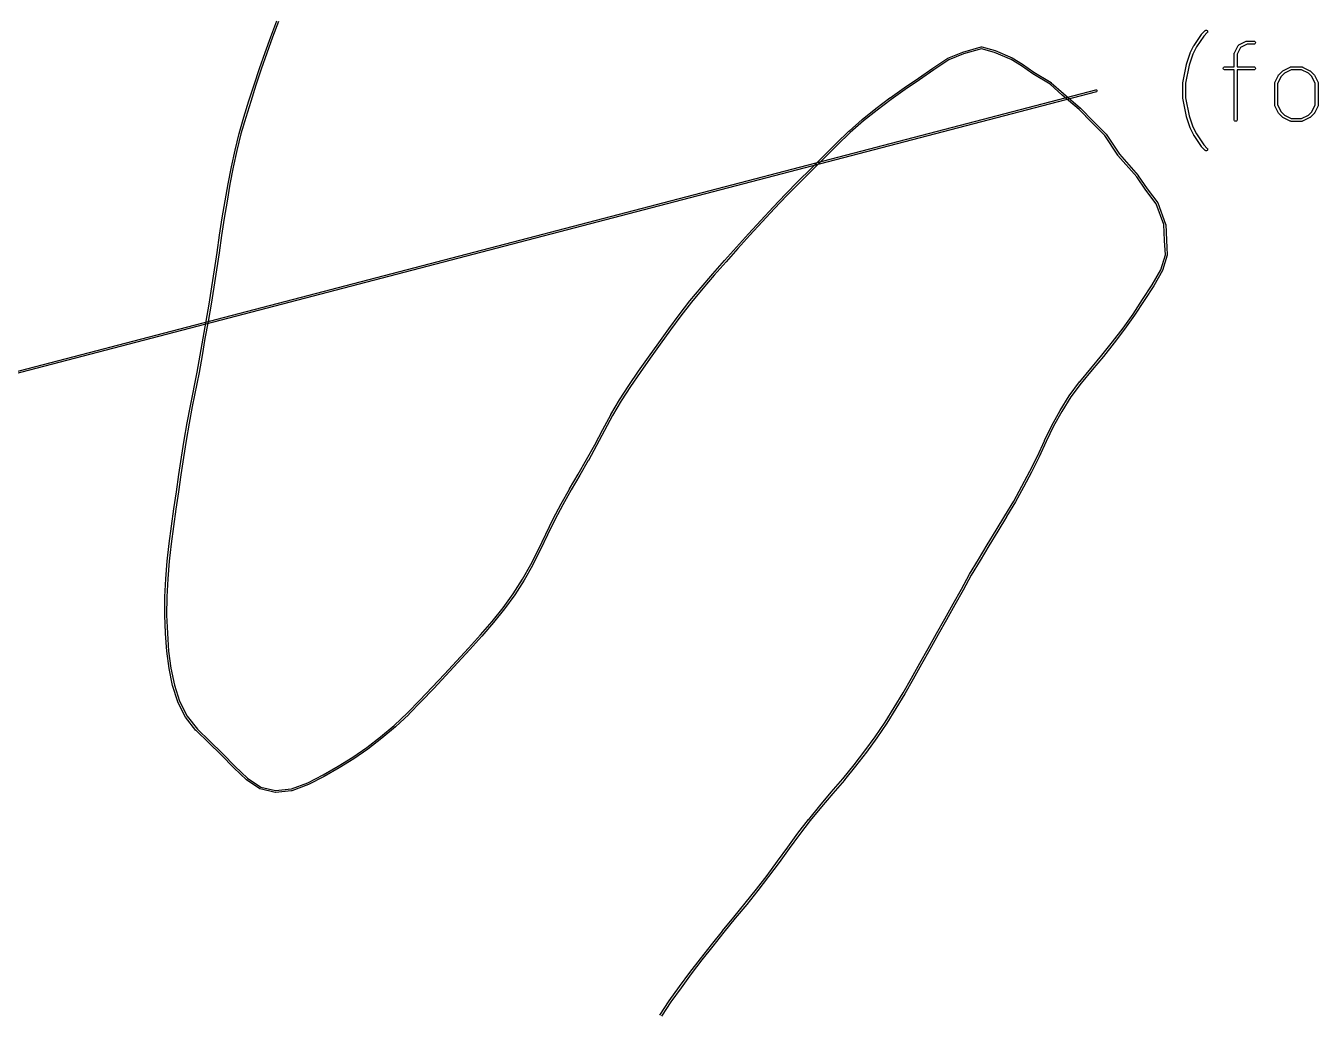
# Model space of a CAD drawing. Header units: inches. Extents: x 0.4 to 11.3, y -7.9 to -0.4.
# Drawn here: x 5.871 to 8.503, y -5.859 to -3.844 of the extents above; entities that cross this region are included whole.
import ezdxf

# ---------------------------------------------------------------- set-up
doc = ezdxf.new("R2010")
doc.units = ezdxf.units.IN
doc.header["$MEASUREMENT"] = 0
doc.layers.add('Edge.Cuts', color=254, linetype='CONTINUOUS', true_color=0xd0d2cd)
doc.layers.add('User.Drawings', color=9, linetype='CONTINUOUS', true_color=0xc2c2c2)

msp = doc.modelspace()

# ---------------------------------------------------------------- linework, layer by layer
at = {"layer": 'Edge.Cuts', "linetype": 'CONTINUOUS'}
for p, q in [((6.3698, -3.866), (6.382, -3.8338)), ((6.3857, -3.8352), (6.3735, -3.8673)), ((6.3583, -3.8985), (6.3698, -3.866)), ((6.3735, -3.8673), (6.362, -3.8998)), ((6.3698, -3.866), (6.3698, -3.866)), ((6.3698, -3.866), (6.3698, -3.866)), ((7.7797, -3.8973), (7.8168, -3.8864)), ((7.8173, -3.8904), (7.781, -3.9011)), ((7.8168, -3.8864), (7.817, -3.8864)), ((7.817, -3.8864), (7.8171, -3.8864)), ((7.8171, -3.8864), (7.8173, -3.8864)), ((7.8173, -3.8864), (7.8176, -3.8864)), ((7.844, -3.8981), (7.8173, -3.8904)), ((7.8176, -3.8864), (7.8176, -3.8864)), ((7.8176, -3.8864), (7.8179, -3.8864)), ((7.8179, -3.8864), (7.8452, -3.8943)), ((7.8452, -3.8943), (7.8453, -3.8944)), ((7.8453, -3.8944), (7.8454, -3.8944)), ((7.8454, -3.8944), (7.8799, -3.9089)), ((6.3468, -3.931), (6.3583, -3.8985)), ((6.362, -3.8998), (6.3505, -3.9323)), ((6.3583, -3.8985), (6.3583, -3.8985)), ((6.362, -3.8998), (6.362, -3.8998)), ((6.362, -3.8998), (6.362, -3.8998)), ((7.7186, -3.9299), (7.7489, -3.91)), ((7.7509, -3.9134), (7.7208, -3.9332)), ((7.7489, -3.91), (7.7491, -3.9099)), ((7.7491, -3.9099), (7.7493, -3.9098)), ((7.7493, -3.9098), (7.7796, -3.8974)), ((7.781, -3.9011), (7.7509, -3.9134)), ((7.7796, -3.8974), (7.7797, -3.8974)), ((7.7797, -3.8974), (7.7797, -3.8973)), ((7.8782, -3.9124), (7.844, -3.8981)), ((7.8992, -3.9253), (7.8782, -3.9124)), ((7.8799, -3.9089), (7.88, -3.909)), ((7.88, -3.909), (7.8801, -3.909)), ((7.8801, -3.909), (7.9013, -3.922)), ((7.9013, -3.922), (7.9013, -3.922)), ((7.9013, -3.922), (7.9014, -3.9221)), ((7.9014, -3.9221), (7.9244, -3.9385)), ((6.3359, -3.9638), (6.3468, -3.931)), ((6.3505, -3.9323), (6.3397, -3.965)), ((6.3468, -3.931), (6.3468, -3.931)), ((6.3468, -3.931), (6.3468, -3.931)), ((7.6891, -3.9508), (7.7186, -3.93)), ((7.7208, -3.9332), (7.6913, -3.954)), ((7.7186, -3.93), (7.7186, -3.9299)), ((7.7186, -3.93), (7.7186, -3.93)), ((7.9221, -3.9418), (7.8992, -3.9253)), ((7.9222, -3.9418), (7.9221, -3.9418)), ((7.9223, -3.9418), (7.9222, -3.9418)), ((7.9572, -3.9628), (7.9223, -3.9418)), ((7.9244, -3.9385), (7.9594, -3.9595)), ((6.3253, -3.9967), (6.3359, -3.9638)), ((6.3397, -3.965), (6.3291, -3.9979)), ((6.3359, -3.9638), (6.3359, -3.9638)), ((6.3359, -3.9638), (6.3359, -3.9638)), ((7.6312, -3.9908), (7.66, -3.9705)), ((7.6623, -3.9737), (7.6335, -3.994)), ((7.66, -3.9705), (7.6891, -3.9508)), ((7.66, -3.9705), (7.66, -3.9705)), ((7.66, -3.9705), (7.66, -3.9705)), ((7.6913, -3.954), (7.6623, -3.9737)), ((7.6913, -3.954), (7.6913, -3.954)), ((7.6913, -3.954), (7.6913, -3.954)), ((7.9818, -3.9848), (7.9572, -3.9628)), ((7.9594, -3.9595), (7.9595, -3.9597)), ((7.9595, -3.9597), (7.9597, -3.9598)), ((7.9597, -3.9598), (7.9844, -3.9818)), ((6.315, -4.0297), (6.3253, -3.9967)), ((6.3291, -3.9979), (6.3188, -4.0308)), ((6.3253, -3.9967), (6.3253, -3.9967)), ((6.3253, -3.9967), (6.3253, -3.9967)), ((7.6025, -4.0122), (7.6311, -3.9908)), ((7.6335, -3.994), (7.6049, -4.0154)), ((7.6311, -3.9908), (7.6311, -3.9908)), ((7.6311, -3.9908), (7.6312, -3.9908)), ((8.0163, -4.0142), (7.9818, -3.9848)), ((7.9818, -3.9848), (7.9818, -3.9848)), ((7.9818, -3.9848), (7.9818, -3.9848)), ((7.9844, -3.9818), (8.0189, -4.0113)), ((7.5746, -4.0344), (7.6025, -4.0123)), ((7.6049, -4.0154), (7.577, -4.0374)), ((7.6025, -4.0123), (7.6025, -4.0122)), ((7.6025, -4.0123), (7.6025, -4.0123)), ((8.0424, -4.0406), (8.0163, -4.0142)), ((8.0189, -4.0113), (8.019, -4.0113)), ((8.019, -4.0113), (8.019, -4.0114)), ((8.019, -4.0114), (8.0452, -4.0379)), ((6.3054, -4.063), (6.315, -4.0297)), ((6.3188, -4.0308), (6.3092, -4.064)), ((6.315, -4.0297), (6.315, -4.0297)), ((6.315, -4.0297), (6.315, -4.0297)), ((7.5477, -4.0584), (7.5745, -4.0345)), ((7.577, -4.0374), (7.5503, -4.0613)), ((7.5745, -4.0345), (7.5745, -4.0344)), ((7.5745, -4.0344), (7.5746, -4.0344)), ((8.0685, -4.067), (8.0424, -4.0406)), ((8.0424, -4.0406), (8.0424, -4.0406)), ((8.0452, -4.0379), (8.0452, -4.0379)), ((8.0452, -4.0379), (8.0452, -4.0379)), ((8.0452, -4.0379), (8.0714, -4.0644)), ((6.2972, -4.0969), (6.3054, -4.0631)), ((6.3092, -4.064), (6.301, -4.0978)), ((6.3054, -4.0631), (6.3054, -4.063)), ((6.3054, -4.063), (6.3054, -4.063)), ((7.5214, -4.0836), (7.5476, -4.0584)), ((7.5503, -4.0613), (7.5241, -4.0864)), ((7.5476, -4.0584), (7.5476, -4.0584)), ((7.5476, -4.0584), (7.5477, -4.0584)), ((8.0952, -4.1075), (8.0685, -4.067)), ((8.0714, -4.0644), (8.0715, -4.0645)), ((8.0715, -4.0645), (8.0717, -4.0647)), ((8.0717, -4.0647), (8.0984, -4.1053)), ((6.2898, -4.1311), (6.2972, -4.097)), ((6.301, -4.0978), (6.2936, -4.132)), ((6.2972, -4.097), (6.2972, -4.0969)), ((6.2972, -4.0969), (6.2972, -4.0969)), ((7.4955, -4.1093), (7.5213, -4.0836)), ((7.5241, -4.0864), (7.4983, -4.1121)), ((7.5213, -4.0836), (7.5213, -4.0836)), ((7.5213, -4.0836), (7.5214, -4.0836)), ((8.0984, -4.1053), (8.1368, -4.1489)), ((6.283, -4.1656), (6.2897, -4.1312)), ((6.2936, -4.132), (6.2868, -4.1664)), ((6.2897, -4.1312), (6.2898, -4.1312)), ((6.2898, -4.1312), (6.2898, -4.1311)), ((7.47, -4.1349), (7.4955, -4.1093)), ((7.4983, -4.1121), (7.4728, -4.1377)), ((7.4955, -4.1093), (7.4955, -4.1093)), ((7.4955, -4.1093), (7.4955, -4.1093)), ((8.0953, -4.1076), (8.0952, -4.1075)), ((8.0954, -4.1078), (8.0953, -4.1076)), ((8.1338, -4.1514), (8.0954, -4.1078)), ((7.4442, -4.1606), (7.47, -4.1349)), ((7.4728, -4.1377), (7.447, -4.1634)), ((7.4728, -4.1377), (7.4728, -4.1377)), ((7.4728, -4.1377), (7.4728, -4.1377)), ((8.152, -4.1783), (8.1338, -4.1514)), ((8.1368, -4.1489), (8.1369, -4.149)), ((8.1369, -4.149), (8.137, -4.1491)), ((8.137, -4.1491), (8.1552, -4.1761)), ((6.2769, -4.2004), (6.283, -4.1657)), ((6.2868, -4.1664), (6.2808, -4.2011)), ((6.283, -4.1657), (6.283, -4.1656)), ((6.283, -4.1656), (6.283, -4.1656)), ((7.4184, -4.1868), (7.4442, -4.1606)), ((7.447, -4.1634), (7.4212, -4.1895)), ((7.4442, -4.1606), (7.4442, -4.1606)), ((7.4442, -4.1606), (7.4442, -4.1606)), ((8.152, -4.1784), (8.152, -4.1783)), ((8.1733, -4.2064), (8.152, -4.1784)), ((8.152, -4.1784), (8.152, -4.1784)), ((8.1552, -4.1761), (8.1766, -4.2042)), ((6.2708, -4.2351), (6.2769, -4.2004)), ((6.2808, -4.2011), (6.2747, -4.2358)), ((6.2769, -4.2004), (6.2769, -4.2004)), ((6.2808, -4.2011), (6.2808, -4.2011)), ((6.2808, -4.2011), (6.2808, -4.2011)), ((7.3931, -4.2133), (7.4184, -4.1868)), ((7.4212, -4.1895), (7.396, -4.216)), ((7.4184, -4.1868), (7.4184, -4.1868)), ((7.4184, -4.1868), (7.4184, -4.1868)), ((8.1888, -4.2487), (8.1733, -4.2064)), ((8.1766, -4.2042), (8.1768, -4.2045)), ((8.1768, -4.2045), (8.1769, -4.2047)), ((8.1769, -4.2047), (8.1926, -4.2476)), ((6.2654, -4.2702), (6.2708, -4.2352)), ((6.2747, -4.2358), (6.2693, -4.2708)), ((6.2708, -4.2352), (6.2708, -4.2351)), ((6.2708, -4.2352), (6.2708, -4.2352)), ((7.3682, -4.2405), (7.3931, -4.2133)), ((7.396, -4.216), (7.3711, -4.2431)), ((7.3931, -4.2133), (7.3931, -4.2133)), ((7.3931, -4.2133), (7.3931, -4.2133)), ((7.3431, -4.2674), (7.3682, -4.2405)), ((7.3711, -4.2431), (7.346, -4.27)), ((7.3711, -4.2431), (7.3711, -4.2431)), ((7.3711, -4.2431), (7.3711, -4.2431)), ((8.1906, -4.2808), (8.1888, -4.2487)), ((8.1926, -4.2476), (8.1926, -4.2479)), ((8.1926, -4.2479), (8.1927, -4.2482)), ((8.1927, -4.2482), (8.1946, -4.2806)), ((6.2606, -4.3055), (6.2654, -4.2702)), ((6.2693, -4.2708), (6.2645, -4.306)), ((6.2654, -4.2702), (6.2654, -4.2702)), ((6.2654, -4.2702), (6.2654, -4.2702)), ((7.3185, -4.2944), (7.3431, -4.2674)), ((7.346, -4.27), (7.3214, -4.2971)), ((7.3431, -4.2674), (7.3431, -4.2674)), ((7.3431, -4.2674), (7.3431, -4.2674)), ((8.192, -4.3103), (8.1906, -4.2808)), ((8.1946, -4.2806), (8.1946, -4.2806)), ((8.1946, -4.2806), (8.1946, -4.2806)), ((8.1946, -4.2806), (8.196, -4.3104)), ((6.2554, -4.3406), (6.2606, -4.3055)), ((6.2645, -4.306), (6.2593, -4.3411)), ((6.2645, -4.306), (6.2645, -4.306)), ((6.2645, -4.306), (6.2645, -4.306)), ((7.2943, -4.3217), (7.3185, -4.2944)), ((7.3214, -4.2971), (7.2972, -4.3243)), ((7.3185, -4.2944), (7.3185, -4.2944)), ((7.3185, -4.2944), (7.3185, -4.2944)), ((8.1825, -4.3406), (8.192, -4.3103)), ((8.1959, -4.3111), (8.1862, -4.3419)), ((8.196, -4.3104), (8.1959, -4.3108)), ((8.1959, -4.3108), (8.1959, -4.3111)), ((6.2499, -4.3755), (6.2554, -4.3406)), ((6.2593, -4.3412), (6.2538, -4.3761)), ((6.2593, -4.3411), (6.2593, -4.3411)), ((6.2593, -4.3411), (6.2593, -4.3412)), ((7.2702, -4.349), (7.2943, -4.3217)), ((7.2972, -4.3243), (7.2732, -4.3515)), ((7.2943, -4.3217), (7.2943, -4.3217)), ((7.2943, -4.3217), (7.2943, -4.3217)), ((7.2972, -4.3243), (7.2972, -4.3243)), ((8.165, -4.3713), (8.1825, -4.3406)), ((8.186, -4.3423), (8.1684, -4.3733)), ((8.1861, -4.3421), (8.186, -4.3423)), ((8.1862, -4.3419), (8.1861, -4.3421)), ((7.2468, -4.3766), (7.2702, -4.349)), ((7.2732, -4.3515), (7.2499, -4.3791)), ((7.2702, -4.349), (7.2702, -4.349)), ((7.2702, -4.349), (7.2702, -4.349)), ((6.2443, -4.4105), (6.2499, -4.3755)), ((6.2538, -4.3761), (6.2482, -4.4111)), ((6.2499, -4.3755), (6.2499, -4.3755)), ((6.2538, -4.3761), (6.2538, -4.3761)), ((6.2538, -4.3761), (6.2538, -4.3761)), ((7.2238, -4.4043), (7.2468, -4.3766)), ((7.2499, -4.3791), (7.2268, -4.4068)), ((7.2468, -4.3766), (7.2468, -4.3766)), ((7.2468, -4.3766), (7.2468, -4.3766)), ((8.1454, -4.4015), (8.165, -4.3713)), ((8.1684, -4.3734), (8.1486, -4.4036)), ((8.1684, -4.3733), (8.1684, -4.3734)), ((8.1684, -4.3734), (8.1684, -4.3734)), ((6.2384, -4.4452), (6.2443, -4.4105)), ((6.2482, -4.4111), (6.2423, -4.4459)), ((6.2482, -4.4111), (6.2482, -4.4111)), ((6.2482, -4.4111), (6.2482, -4.4111)), ((7.2018, -4.4325), (7.2237, -4.4043)), ((7.2268, -4.4068), (7.205, -4.4349)), ((7.2237, -4.4043), (7.2238, -4.4043)), ((7.2238, -4.4043), (7.2238, -4.4043)), ((8.1262, -4.431), (8.1453, -4.4015)), ((8.1486, -4.4036), (8.1295, -4.4331)), ((8.1453, -4.4015), (8.1453, -4.4015)), ((8.1453, -4.4015), (8.1454, -4.4015)), ((6.232, -4.4798), (6.2384, -4.4452)), ((6.2423, -4.4459), (6.2358, -4.4805)), ((6.2423, -4.4459), (6.2423, -4.4459)), ((6.2423, -4.4459), (6.2423, -4.4459)), ((7.1807, -4.4611), (7.2018, -4.4326)), ((7.205, -4.4349), (7.1839, -4.4634)), ((7.2018, -4.4326), (7.2018, -4.4325)), ((7.2018, -4.4325), (7.2018, -4.4325)), ((8.1059, -4.4595), (8.1262, -4.431)), ((8.1295, -4.4332), (8.1091, -4.4618)), ((8.1295, -4.4331), (8.1295, -4.4332)), ((8.1295, -4.4332), (8.1295, -4.4332)), ((7.1601, -4.4898), (7.1807, -4.4611)), ((7.1839, -4.4634), (7.1633, -4.4921)), ((7.1807, -4.4611), (7.1807, -4.4611)), ((7.1807, -4.4611), (7.1807, -4.4611)), ((8.0847, -4.4874), (8.1059, -4.4595)), ((8.1091, -4.4619), (8.0878, -4.4898)), ((8.1091, -4.4618), (8.1091, -4.4618)), ((8.1091, -4.4618), (8.1091, -4.4619)), ((6.2262, -4.5147), (6.232, -4.4798)), ((6.2358, -4.4805), (6.2301, -4.5153)), ((6.232, -4.4798), (6.232, -4.4798)), ((6.232, -4.4798), (6.232, -4.4798)), ((7.1396, -4.5186), (7.1601, -4.4898)), ((7.1633, -4.4921), (7.1428, -4.5209)), ((7.1601, -4.4898), (7.1601, -4.4898)), ((7.1601, -4.4898), (7.1601, -4.4898)), ((8.0629, -4.5148), (8.0847, -4.4874)), ((8.0878, -4.4898), (8.066, -4.5173)), ((8.0878, -4.4898), (8.0878, -4.4898)), ((8.0878, -4.4898), (8.0878, -4.4898)), ((6.2201, -4.5494), (6.2262, -4.5147)), ((6.2301, -4.5154), (6.2239, -4.5501)), ((6.2301, -4.5153), (6.2301, -4.5154)), ((6.2301, -4.5154), (6.2301, -4.5154)), ((7.1192, -4.5474), (7.1396, -4.5186)), ((7.1428, -4.5209), (7.1224, -4.5497)), ((7.1396, -4.5186), (7.1396, -4.5186)), ((7.1396, -4.5186), (7.1396, -4.5186)), ((8.0403, -4.5419), (8.0629, -4.5148)), ((8.066, -4.5173), (8.0433, -4.5444)), ((8.066, -4.5173), (8.066, -4.5173)), ((8.066, -4.5173), (8.066, -4.5173)), ((6.2063, -4.6181), (6.2201, -4.5494)), ((6.2239, -4.5501), (6.2101, -4.6189)), ((6.2239, -4.5501), (6.2239, -4.5501)), ((6.2239, -4.5501), (6.2239, -4.5501)), ((7.0993, -4.5764), (7.1192, -4.5474)), ((7.1224, -4.5497), (7.1025, -4.5786)), ((7.1192, -4.5474), (7.1192, -4.5474)), ((7.1192, -4.5474), (7.1192, -4.5474)), ((8.0176, -4.5691), (8.0403, -4.5419)), ((8.0433, -4.5444), (8.0207, -4.5716)), ((8.0403, -4.5419), (8.0403, -4.5419)), ((8.0403, -4.5419), (8.0403, -4.5419)), ((8.0433, -4.5444), (8.0433, -4.5444)), ((7.0801, -4.6058), (7.0992, -4.5765)), ((7.1025, -4.5786), (7.0834, -4.6079)), ((7.0992, -4.5765), (7.0992, -4.5764)), ((7.0992, -4.5764), (7.0993, -4.5764)), ((7.9964, -4.5975), (8.0175, -4.5692)), ((8.0207, -4.5716), (7.9996, -4.5998)), ((8.0175, -4.5692), (8.0176, -4.5692)), ((8.0176, -4.5692), (8.0176, -4.5691)), ((7.0625, -4.6358), (7.08, -4.6058)), ((7.08, -4.6058), (7.08, -4.6058)), ((7.08, -4.6058), (7.0801, -4.6058)), ((7.9776, -4.6273), (7.9964, -4.5976)), ((7.9996, -4.5998), (7.981, -4.6294)), ((7.9964, -4.5976), (7.9964, -4.5975)), ((7.9964, -4.5975), (7.9964, -4.5975)), ((6.1997, -4.6527), (6.2063, -4.6182)), ((6.2101, -4.6189), (6.2036, -4.6534)), ((6.2063, -4.6182), (6.2063, -4.6181)), ((6.2063, -4.6182), (6.2063, -4.6182)), ((7.0834, -4.6079), (7.0659, -4.6378)), ((7.9608, -4.6577), (7.9776, -4.6274)), ((7.981, -4.6294), (7.9643, -4.6596)), ((7.9776, -4.6274), (7.9776, -4.6273)), ((7.9776, -4.6274), (7.9776, -4.6274)), ((6.1938, -4.6876), (6.1997, -4.6527)), ((6.2036, -4.6534), (6.1977, -4.6882)), ((6.1997, -4.6527), (6.1997, -4.6527)), ((6.1997, -4.6527), (6.1997, -4.6527)), ((7.0462, -4.6664), (7.0624, -4.6359)), ((7.0659, -4.6378), (7.0497, -4.6683)), ((7.0624, -4.6359), (7.0625, -4.6359)), ((7.0625, -4.6359), (7.0625, -4.6358)), ((7.9457, -4.6888), (7.9607, -4.6578)), ((7.9607, -4.6578), (7.9608, -4.6578)), ((7.9608, -4.6578), (7.9608, -4.6577)), ((7.03, -4.697), (7.0462, -4.6664)), ((7.0497, -4.6683), (7.0335, -4.6988)), ((7.0462, -4.6664), (7.0462, -4.6664)), ((7.0462, -4.6664), (7.0462, -4.6664)), ((7.0497, -4.6683), (7.0497, -4.6683)), ((7.9643, -4.6596), (7.9493, -4.6905)), ((6.1882, -4.7225), (6.1938, -4.6876)), ((6.1977, -4.6882), (6.1921, -4.7231)), ((6.1938, -4.6876), (6.1938, -4.6876)), ((6.1938, -4.6876), (6.1938, -4.6876)), ((7.0133, -4.7273), (7.03, -4.697)), ((7.0335, -4.6989), (7.0168, -4.7292)), ((7.0335, -4.6988), (7.0335, -4.6988)), ((7.0335, -4.6988), (7.0335, -4.6989)), ((7.9315, -4.7202), (7.9457, -4.6889)), ((7.9493, -4.6905), (7.9351, -4.7219)), ((7.9457, -4.6889), (7.9457, -4.6888)), ((7.9457, -4.6889), (7.9457, -4.6889)), ((6.1828, -4.7575), (6.1882, -4.7225)), ((6.1921, -4.7231), (6.1867, -4.7581)), ((6.1882, -4.7225), (6.1882, -4.7225)), ((6.1882, -4.7225), (6.1882, -4.7225)), ((6.9958, -4.7573), (7.0133, -4.7273)), ((7.0167, -4.7292), (6.9992, -4.7592)), ((7.0168, -4.7292), (7.0167, -4.7292)), ((7.0168, -4.7292), (7.0168, -4.7292)), ((7.9159, -4.7509), (7.9315, -4.7202)), ((7.9351, -4.722), (7.9194, -4.7527)), ((7.9351, -4.7219), (7.9351, -4.7219)), ((7.9351, -4.7219), (7.9351, -4.722)), ((6.1779, -4.7928), (6.1828, -4.7576)), ((6.1867, -4.7581), (6.1818, -4.7933)), ((6.1828, -4.7576), (6.1828, -4.7575)), ((6.1828, -4.7575), (6.1828, -4.7575)), ((6.9783, -4.7872), (6.9958, -4.7573)), ((6.9992, -4.7592), (6.9817, -4.7892)), ((6.9992, -4.7592), (6.9992, -4.7592)), ((6.9992, -4.7592), (6.9992, -4.7592)), ((7.8997, -4.7814), (7.9159, -4.7509)), ((7.9194, -4.7527), (7.9032, -4.7833)), ((7.9194, -4.7527), (7.9194, -4.7527)), ((7.9194, -4.7527), (7.9194, -4.7527)), ((6.9612, -4.8174), (6.9783, -4.7873)), ((6.9817, -4.7892), (6.9646, -4.8193)), ((6.9783, -4.7873), (6.9783, -4.7872)), ((6.9783, -4.7873), (6.9783, -4.7873)), ((7.8831, -4.8118), (7.8997, -4.7814)), ((7.9031, -4.7833), (7.8865, -4.8137)), ((7.9032, -4.7833), (7.9031, -4.7833)), ((7.9031, -4.7833), (7.9031, -4.7833)), ((6.1727, -4.8279), (6.1779, -4.7928)), ((6.1818, -4.7933), (6.1766, -4.8284)), ((6.1818, -4.7933), (6.1818, -4.7933)), ((6.1818, -4.7933), (6.1818, -4.7933)), ((7.8653, -4.8416), (7.8831, -4.8118)), ((7.8865, -4.8137), (7.8687, -4.8436)), ((7.8865, -4.8137), (7.8865, -4.8137)), ((7.8865, -4.8137), (7.8865, -4.8137)), ((6.1676, -4.863), (6.1727, -4.8279)), ((6.1766, -4.8284), (6.1715, -4.8636)), ((6.1727, -4.8279), (6.1727, -4.8279)), ((6.1727, -4.8279), (6.1727, -4.8279)), ((6.1766, -4.8284), (6.1766, -4.8284)), ((6.9451, -4.8481), (6.9611, -4.8175)), ((6.9646, -4.8193), (6.9486, -4.8499)), ((6.9611, -4.8175), (6.9612, -4.8175)), ((6.9612, -4.8175), (6.9612, -4.8174)), ((7.8472, -4.8713), (7.8653, -4.8416)), ((6.1628, -4.8983), (6.1676, -4.863)), ((6.1715, -4.8636), (6.1667, -4.8988)), ((6.1676, -4.863), (6.1676, -4.863)), ((6.1676, -4.863), (6.1676, -4.863)), ((6.9301, -4.8792), (6.945, -4.8481)), ((6.9486, -4.8499), (6.9336, -4.8809)), ((6.945, -4.8481), (6.9451, -4.8481)), ((6.9451, -4.8481), (6.9451, -4.8481)), ((7.8687, -4.8437), (7.8505, -4.8734)), ((7.8687, -4.8436), (7.8687, -4.8436)), ((7.8687, -4.8436), (7.8687, -4.8437)), ((6.9151, -4.9102), (6.9301, -4.8792)), ((6.9336, -4.8809), (6.9187, -4.912)), ((6.9301, -4.8792), (6.9301, -4.8792)), ((6.9301, -4.8792), (6.9301, -4.8792)), ((6.9336, -4.8809), (6.9336, -4.8809)), ((7.8293, -4.9012), (7.8471, -4.8713)), ((7.8505, -4.8734), (7.8326, -4.9032)), ((7.8471, -4.8713), (7.8472, -4.8713)), ((7.8472, -4.8713), (7.8472, -4.8713)), ((6.1589, -4.934), (6.1628, -4.8983)), ((6.1628, -4.8983), (6.1628, -4.8983)), ((6.1628, -4.8983), (6.1628, -4.8983)), ((6.1667, -4.8988), (6.1628, -4.9344)), ((6.8994, -4.9409), (6.9151, -4.9102)), ((6.9186, -4.912), (6.9029, -4.9427)), ((6.9187, -4.912), (6.9186, -4.912)), ((6.9187, -4.912), (6.9187, -4.912)), ((7.8112, -4.9309), (7.8293, -4.9012)), ((7.8326, -4.9032), (7.8145, -4.933)), ((7.8326, -4.9032), (7.8326, -4.9032)), ((7.8326, -4.9032), (7.8326, -4.9032)), ((6.1562, -4.9702), (6.1589, -4.934)), ((6.1589, -4.934), (6.1589, -4.934)), ((6.1589, -4.934), (6.1589, -4.934)), ((6.1628, -4.9344), (6.1601, -4.9705)), ((6.8824, -4.971), (6.8994, -4.9409)), ((6.9028, -4.9428), (6.8858, -4.973)), ((6.9029, -4.9427), (6.9028, -4.9428)), ((6.9028, -4.9428), (6.9028, -4.9428)), ((7.7934, -4.9608), (7.8112, -4.9309)), ((7.8145, -4.933), (7.7968, -4.9628)), ((7.8112, -4.9309), (7.8112, -4.9309)), ((7.8112, -4.9309), (7.8112, -4.9309)), ((6.1541, -5.007), (6.1562, -4.9703)), ((6.1562, -4.9703), (6.1562, -4.9702)), ((6.1562, -4.9702), (6.1562, -4.9702)), ((6.1601, -4.9705), (6.1581, -5.0072)), ((6.8638, -5.0005), (6.8824, -4.971)), ((6.8858, -4.9731), (6.8671, -5.0026)), ((6.8858, -4.973), (6.8858, -4.9731)), ((6.8858, -4.9731), (6.8858, -4.9731)), ((7.7766, -4.9912), (7.7933, -4.9609)), ((7.7968, -4.9628), (7.78, -4.9931)), ((7.7933, -4.9609), (7.7934, -4.9608)), ((7.7933, -4.9609), (7.7933, -4.9609)), ((6.843, -5.029), (6.8638, -5.0005)), ((7.7598, -5.0215), (7.7766, -4.9912)), ((7.78, -4.9931), (7.7633, -5.0234)), ((7.7766, -4.9912), (7.7766, -4.9912)), ((7.7766, -4.9912), (7.7766, -4.9912)), ((7.78, -4.9931), (7.78, -4.9931)), ((6.1539, -5.0442), (6.1541, -5.0071)), ((6.1541, -5.0071), (6.1541, -5.007)), ((6.1541, -5.0071), (6.1541, -5.0071)), ((6.1581, -5.0072), (6.1578, -5.0442)), ((6.8671, -5.0027), (6.8461, -5.0313)), ((6.8671, -5.0026), (6.8671, -5.0027)), ((6.8671, -5.0027), (6.8671, -5.0027)), ((7.7429, -5.0517), (7.7598, -5.0215)), ((7.7632, -5.0234), (7.7463, -5.0536)), ((7.7633, -5.0234), (7.7632, -5.0234)), ((7.7633, -5.0234), (7.7633, -5.0234)), ((6.1539, -5.0443), (6.1539, -5.0442)), ((6.1539, -5.0442), (6.1539, -5.0442)), ((6.1552, -5.0812), (6.1539, -5.0443)), ((6.1578, -5.0442), (6.1592, -5.0811)), ((6.8208, -5.0569), (6.843, -5.029)), ((6.8461, -5.0314), (6.8238, -5.0594)), ((6.8461, -5.0313), (6.8461, -5.0313)), ((6.8461, -5.0313), (6.8461, -5.0314)), ((7.7258, -5.0819), (7.7429, -5.0517)), ((7.7463, -5.0536), (7.7292, -5.0838)), ((7.7463, -5.0536), (7.7463, -5.0536)), ((7.7463, -5.0536), (7.7463, -5.0536)), ((6.7972, -5.0845), (6.8208, -5.0569)), ((6.8238, -5.0595), (6.8001, -5.0871)), ((6.8238, -5.0594), (6.8238, -5.0594)), ((6.8238, -5.0594), (6.8238, -5.0595)), ((6.1552, -5.0813), (6.1552, -5.0812)), ((6.1579, -5.1176), (6.1552, -5.0813)), ((6.1552, -5.0813), (6.1552, -5.0813)), ((6.1592, -5.0811), (6.1618, -5.1173)), ((6.7725, -5.1115), (6.7972, -5.0845)), ((6.8001, -5.0872), (6.7754, -5.1141)), ((6.8001, -5.0871), (6.8001, -5.0871)), ((6.8001, -5.0871), (6.8001, -5.0872)), ((7.7088, -5.1121), (7.7258, -5.0819)), ((7.7292, -5.0838), (7.7122, -5.114)), ((7.7258, -5.0819), (7.7258, -5.0819)), ((7.7258, -5.0819), (7.7258, -5.0819)), ((6.1579, -5.1177), (6.1579, -5.1176)), ((6.1627, -5.153), (6.1579, -5.1177)), ((6.1579, -5.1177), (6.1579, -5.1177)), ((6.1618, -5.1173), (6.1666, -5.1524)), ((6.7479, -5.138), (6.7725, -5.1115)), ((6.7754, -5.1141), (6.7508, -5.1407)), ((6.7754, -5.1141), (6.7754, -5.1141)), ((6.7754, -5.1141), (6.7754, -5.1141)), ((7.6917, -5.1423), (7.7088, -5.1121)), ((7.7122, -5.114), (7.6951, -5.1442)), ((7.7122, -5.114), (7.7122, -5.114)), ((7.7122, -5.114), (7.7122, -5.114)), ((6.1627, -5.1531), (6.1627, -5.153)), ((6.1697, -5.1876), (6.1627, -5.1531)), ((6.1627, -5.1531), (6.1627, -5.1531)), ((6.1666, -5.1524), (6.1735, -5.1867)), ((6.7236, -5.1645), (6.7479, -5.138)), ((6.7508, -5.1407), (6.7265, -5.1671)), ((6.7479, -5.138), (6.7479, -5.138)), ((6.7479, -5.138), (6.7479, -5.138)), ((6.7508, -5.1407), (6.7508, -5.1407)), ((7.6751, -5.1726), (7.6917, -5.1423)), ((7.6951, -5.1442), (7.6785, -5.1746)), ((7.6917, -5.1423), (7.6917, -5.1423)), ((7.6917, -5.1423), (7.6917, -5.1423)), ((6.6989, -5.1908), (6.7236, -5.1645)), ((6.7264, -5.1671), (6.7018, -5.1935)), ((6.7265, -5.1671), (6.7264, -5.1671)), ((6.7264, -5.1671), (6.7264, -5.1671)), ((7.6577, -5.2025), (7.6751, -5.1726)), ((7.6785, -5.1746), (7.6611, -5.2045)), ((7.6785, -5.1746), (7.6785, -5.1746)), ((7.6785, -5.1746), (7.6785, -5.1746)), ((6.1697, -5.1877), (6.1697, -5.1876)), ((6.1697, -5.1878), (6.1697, -5.1877)), ((6.1804, -5.221), (6.1697, -5.1878)), ((6.1735, -5.1867), (6.1841, -5.2196)), ((6.6737, -5.2171), (6.6989, -5.1908)), ((6.7018, -5.1935), (6.6765, -5.2199)), ((6.7018, -5.1935), (6.7018, -5.1935)), ((6.7018, -5.1935), (6.7018, -5.1935)), ((7.6399, -5.2325), (7.6577, -5.2025)), ((7.6611, -5.2045), (7.6433, -5.2345)), ((7.6611, -5.2045), (7.6611, -5.2045)), ((7.6611, -5.2045), (7.6611, -5.2045)), ((6.1805, -5.2211), (6.1804, -5.221)), ((6.1805, -5.2213), (6.1805, -5.2211)), ((6.196, -5.2517), (6.1805, -5.2213)), ((6.1841, -5.2196), (6.1994, -5.2498)), ((6.6481, -5.2435), (6.6737, -5.2171)), ((6.6765, -5.2199), (6.6509, -5.2462)), ((6.6765, -5.2199), (6.6765, -5.2199)), ((6.6765, -5.2199), (6.6765, -5.2199)), ((7.6213, -5.2623), (7.6399, -5.2325)), ((7.6433, -5.2345), (7.6246, -5.2644)), ((7.6433, -5.2345), (7.6433, -5.2345)), ((7.6433, -5.2345), (7.6433, -5.2345)), ((6.1961, -5.2519), (6.196, -5.2517)), ((6.1962, -5.2521), (6.1961, -5.2519)), ((6.2175, -5.279), (6.1962, -5.2521)), ((6.1994, -5.2498), (6.2205, -5.2764)), ((6.6214, -5.2688), (6.6481, -5.2435)), ((6.6509, -5.2463), (6.6241, -5.2717)), ((6.6509, -5.2462), (6.6509, -5.2463)), ((6.6509, -5.2463), (6.6509, -5.2463)), ((7.6012, -5.2918), (7.6213, -5.2623)), ((7.6245, -5.2645), (7.6045, -5.294)), ((7.6246, -5.2645), (7.6245, -5.2645)), ((7.6246, -5.2644), (7.6246, -5.2645)), ((6.2176, -5.2791), (6.2175, -5.279)), ((6.2177, -5.2792), (6.2176, -5.2791)), ((6.243, -5.3038), (6.2177, -5.2792)), ((6.2205, -5.2764), (6.2458, -5.3009)), ((6.5937, -5.292), (6.6214, -5.2688)), ((6.624, -5.2718), (6.5962, -5.295)), ((6.6241, -5.2717), (6.624, -5.2718)), ((6.6241, -5.2717), (6.6241, -5.2717)), ((6.2691, -5.329), (6.243, -5.3038)), ((6.243, -5.3038), (6.243, -5.3038)), ((6.243, -5.3038), (6.243, -5.3038)), ((6.2458, -5.3009), (6.2458, -5.3009)), ((6.2458, -5.3009), (6.2719, -5.3261)), ((6.5367, -5.3337), (6.5656, -5.3138)), ((6.5678, -5.3171), (6.5389, -5.337)), ((6.5656, -5.3138), (6.5937, -5.292)), ((6.5679, -5.317), (6.5678, -5.3171)), ((6.5961, -5.2951), (6.5679, -5.317)), ((6.5679, -5.317), (6.5679, -5.317)), ((6.5962, -5.295), (6.5961, -5.2951)), ((6.5961, -5.2951), (6.5961, -5.2951)), ((7.5802, -5.3209), (7.6012, -5.2918)), ((7.6044, -5.2941), (7.5834, -5.3232)), ((7.6045, -5.294), (7.6044, -5.294)), ((7.6044, -5.294), (7.6044, -5.2941)), ((6.2946, -5.3552), (6.2691, -5.329)), ((6.2719, -5.3261), (6.2719, -5.3262)), ((6.2719, -5.3262), (6.2719, -5.3262)), ((6.2719, -5.3262), (6.2974, -5.3525)), ((6.5071, -5.3521), (6.5367, -5.3337)), ((6.5388, -5.337), (6.5091, -5.3555)), ((6.5389, -5.337), (6.5388, -5.337)), ((6.5389, -5.337), (6.5389, -5.337)), ((7.5579, -5.3494), (7.5802, -5.3209)), ((7.5833, -5.3233), (7.561, -5.3518)), ((7.5834, -5.3232), (7.5833, -5.3233)), ((7.5834, -5.3232), (7.5834, -5.3232)), ((6.2946, -5.3553), (6.2946, -5.3552)), ((6.3202, -5.3795), (6.2946, -5.3553)), ((6.2946, -5.3553), (6.2946, -5.3553)), ((6.2974, -5.3525), (6.3228, -5.3765)), ((6.4452, -5.3858), (6.4769, -5.3693)), ((6.4769, -5.3693), (6.5071, -5.3521)), ((6.5091, -5.3555), (6.4788, -5.3728)), ((6.5091, -5.3555), (6.5091, -5.3555)), ((6.5091, -5.3555), (6.5091, -5.3555)), ((7.5352, -5.3774), (7.5579, -5.3494)), ((7.561, -5.3518), (7.5382, -5.3799)), ((7.561, -5.3518), (7.561, -5.3518)), ((7.561, -5.3518), (7.561, -5.3518)), ((6.3204, -5.3796), (6.3202, -5.3795)), ((6.3205, -5.3797), (6.3204, -5.3796)), ((6.3478, -5.3977), (6.3205, -5.3797)), ((6.3228, -5.3765), (6.3497, -5.3943)), ((6.3497, -5.3943), (6.3792, -5.4014)), ((6.4118, -5.3981), (6.4452, -5.3858)), ((6.4467, -5.3894), (6.4129, -5.4019)), ((6.4468, -5.3894), (6.4467, -5.3894)), ((6.4469, -5.3893), (6.4468, -5.3894)), ((6.4787, -5.3728), (6.4469, -5.3893)), ((6.4788, -5.3728), (6.4787, -5.3728)), ((6.4788, -5.3728), (6.4788, -5.3728)), ((7.5114, -5.4047), (7.5352, -5.3774)), ((7.5382, -5.38), (7.5144, -5.4073)), ((7.5382, -5.3799), (7.5382, -5.3799)), ((7.5382, -5.3799), (7.5382, -5.38)), ((6.3481, -5.3979), (6.3478, -5.3977)), ((6.3484, -5.398), (6.3481, -5.3979)), ((6.3786, -5.4053), (6.3484, -5.398)), ((6.3789, -5.4053), (6.3786, -5.4053)), ((6.3792, -5.4053), (6.3789, -5.4053)), ((6.3792, -5.4014), (6.4118, -5.3981)), ((6.4124, -5.402), (6.3792, -5.4053)), ((6.4127, -5.4019), (6.4124, -5.402)), ((6.4129, -5.4019), (6.4127, -5.4019)), ((7.4884, -5.4324), (7.5114, -5.4047)), ((7.5144, -5.4073), (7.4915, -5.4349)), ((7.5114, -5.4047), (7.5114, -5.4047)), ((7.5114, -5.4047), (7.5114, -5.4047)), ((7.4656, -5.4602), (7.4884, -5.4324)), ((7.4915, -5.4349), (7.4686, -5.4627)), ((7.4884, -5.4324), (7.4884, -5.4324)), ((7.4884, -5.4324), (7.4884, -5.4324)), ((7.4437, -5.4885), (7.4655, -5.4603)), ((7.4686, -5.4627), (7.4468, -5.4909)), ((7.4655, -5.4603), (7.4655, -5.4602)), ((7.4655, -5.4602), (7.4656, -5.4602)), ((7.4228, -5.5171), (7.4436, -5.4885)), ((7.4468, -5.4909), (7.426, -5.5195)), ((7.4436, -5.4885), (7.4437, -5.4885)), ((7.4437, -5.4885), (7.4437, -5.4885)), ((7.4019, -5.5456), (7.4228, -5.5171)), ((7.426, -5.5195), (7.4051, -5.548)), ((7.426, -5.5195), (7.426, -5.5195)), ((7.426, -5.5195), (7.426, -5.5195)), ((7.3809, -5.5742), (7.4019, -5.5456)), ((7.4051, -5.548), (7.384, -5.5765)), ((7.4051, -5.548), (7.4051, -5.548)), ((7.4051, -5.548), (7.4051, -5.548)), ((7.359, -5.6026), (7.3809, -5.5742)), ((7.384, -5.5765), (7.3621, -5.605)), ((7.384, -5.5765), (7.384, -5.5765)), ((7.384, -5.5765), (7.384, -5.5765)), ((7.3362, -5.6309), (7.359, -5.6026)), ((7.3621, -5.605), (7.3393, -5.6334)), ((7.3621, -5.605), (7.3621, -5.605)), ((7.3621, -5.605), (7.3621, -5.605)), ((7.313, -5.6592), (7.3362, -5.6309)), ((7.2899, -5.6875), (7.313, -5.6592)), ((7.313, -5.6592), (7.313, -5.6592)), ((7.313, -5.6592), (7.313, -5.6592)), ((7.3393, -5.6334), (7.316, -5.6617)), ((7.3393, -5.6334), (7.3393, -5.6334)), ((7.3393, -5.6334), (7.3393, -5.6334)), ((7.316, -5.6617), (7.293, -5.69)), ((7.2674, -5.7159), (7.2899, -5.6876)), ((7.293, -5.69), (7.2705, -5.7184)), ((7.2899, -5.6876), (7.2899, -5.6875)), ((7.2899, -5.6876), (7.2899, -5.6876)), ((7.245, -5.744), (7.2674, -5.7159)), ((7.2705, -5.7184), (7.2481, -5.7465)), ((7.2674, -5.7159), (7.2674, -5.7159)), ((7.2705, -5.7184), (7.2705, -5.7184)), ((7.2705, -5.7184), (7.2705, -5.7184)), ((7.2233, -5.7723), (7.245, -5.744)), ((7.2481, -5.7465), (7.2265, -5.7746)), ((7.245, -5.744), (7.245, -5.744)), ((7.245, -5.744), (7.245, -5.744)), ((7.2023, -5.8008), (7.2233, -5.7723)), ((7.2265, -5.7746), (7.2055, -5.8031)), ((7.2233, -5.7723), (7.2233, -5.7723)), ((7.2233, -5.7723), (7.2233, -5.7723)), ((7.1817, -5.8296), (7.2023, -5.8008)), ((7.2055, -5.8031), (7.185, -5.8318)), ((7.2023, -5.8008), (7.2023, -5.8008)), ((7.2023, -5.8008), (7.2023, -5.8008)), ((7.1624, -5.8589), (7.1817, -5.8296)), ((7.185, -5.8318), (7.1658, -5.861)), ((7.1817, -5.8296), (7.1817, -5.8296)), ((7.1817, -5.8296), (7.1817, -5.8296)), ((7.1624, -5.859), (7.1624, -5.8589)), ((7.1624, -5.8589), (7.1624, -5.8589))]:
    msp.add_line(p, q, dxfattribs=at)
at = {"layer": 'User.Drawings', "linetype": 'CONTINUOUS'}
for p, q in [((8.2504, -3.8839), (8.2654, -3.8614)), ((8.2701, -3.8649), (8.2554, -3.887)), ((8.2654, -3.8614), (8.2656, -3.8612)), ((8.2654, -3.8614), (8.2654, -3.8614)), ((8.2654, -3.8614), (8.2654, -3.8614)), ((8.2656, -3.8612), (8.2658, -3.861)), ((8.2658, -3.861), (8.2733, -3.8535)), ((8.2658, -3.861), (8.2658, -3.861)), ((8.2658, -3.861), (8.2658, -3.861)), ((8.2774, -3.8576), (8.2701, -3.8649)), ((8.2733, -3.8535), (8.2737, -3.8531)), ((8.2737, -3.8531), (8.2748, -3.8527)), ((8.2748, -3.8527), (8.2759, -3.8527)), ((8.2759, -3.8527), (8.277, -3.8531)), ((8.277, -3.8531), (8.2778, -3.8539)), ((8.2778, -3.8572), (8.2774, -3.8576)), ((8.2778, -3.8539), (8.2782, -3.855)), ((8.2782, -3.8561), (8.2778, -3.8572)), ((8.2782, -3.855), (8.2782, -3.8561)), ((8.2427, -3.8992), (8.2502, -3.8842)), ((8.2554, -3.887), (8.2481, -3.9017)), ((8.2502, -3.8842), (8.2503, -3.8841)), ((8.2503, -3.8841), (8.2504, -3.8839)), ((8.3327, -3.8992), (8.3402, -3.8842)), ((8.345, -3.8878), (8.3383, -3.9013)), ((8.3402, -3.8842), (8.3403, -3.8841)), ((8.3403, -3.884), (8.3405, -3.8837)), ((8.3403, -3.8841), (8.3403, -3.884)), ((8.3403, -3.8841), (8.3403, -3.8841)), ((8.3405, -3.8837), (8.3408, -3.8835)), ((8.3408, -3.8835), (8.341, -3.8832)), ((8.341, -3.8832), (8.3413, -3.883)), ((8.3413, -3.883), (8.3414, -3.883)), ((8.3414, -3.883), (8.3415, -3.8829)), ((8.3414, -3.883), (8.3414, -3.883)), ((8.3415, -3.8829), (8.3565, -3.8754)), ((8.3585, -3.881), (8.345, -3.8878)), ((8.3565, -3.8754), (8.3571, -3.8752)), ((8.3571, -3.8752), (8.3572, -3.8752)), ((8.3572, -3.8752), (8.3573, -3.8752)), ((8.3573, -3.8752), (8.3578, -3.8751)), ((8.3578, -3.8751), (8.3728, -3.8751)), ((8.3728, -3.881), (8.3585, -3.881)), ((8.3728, -3.8751), (8.3734, -3.8752)), ((8.3734, -3.881), (8.3728, -3.881)), ((8.3734, -3.8752), (8.3745, -3.8756)), ((8.3745, -3.8805), (8.3734, -3.881)), ((8.3745, -3.8756), (8.3753, -3.8764)), ((8.3753, -3.8797), (8.3745, -3.8805)), ((8.3753, -3.8764), (8.3757, -3.8775)), ((8.3757, -3.8786), (8.3753, -3.8797)), ((8.3757, -3.8775), (8.3757, -3.8786)), ((8.2351, -3.9221), (8.2426, -3.8996)), ((8.2481, -3.9017), (8.2407, -3.9238)), ((8.2426, -3.8994), (8.2427, -3.8992)), ((8.2426, -3.8996), (8.2426, -3.8994)), ((8.3324, -3.9), (8.3325, -3.8999)), ((8.3324, -3.9006), (8.3324, -3.9)), ((8.3324, -3.9276), (8.3324, -3.9006)), ((8.3325, -3.8998), (8.3327, -3.8992)), ((8.3325, -3.8999), (8.3325, -3.8998)), ((8.3383, -3.9013), (8.3383, -3.9276)), ((8.2275, -3.96), (8.235, -3.9225)), ((8.2407, -3.9238), (8.2333, -3.9608)), ((8.235, -3.9223), (8.2351, -3.9221)), ((8.235, -3.9225), (8.235, -3.9223)), ((8.31, -3.93), (8.3104, -3.9289)), ((8.31, -3.9311), (8.31, -3.93)), ((8.3104, -3.9322), (8.31, -3.9311)), ((8.3104, -3.9289), (8.3112, -3.9281)), ((8.3112, -3.933), (8.3104, -3.9322)), ((8.3112, -3.9281), (8.3123, -3.9277)), ((8.3123, -3.9334), (8.3112, -3.933)), ((8.3123, -3.9277), (8.3128, -3.9276)), ((8.3128, -3.9335), (8.3123, -3.9334)), ((8.3128, -3.9276), (8.3324, -3.9276)), ((8.3324, -3.9335), (8.3128, -3.9335)), ((8.3324, -4.0355), (8.3324, -3.9335)), ((8.3383, -3.9276), (8.3728, -3.9276)), ((8.3728, -3.9335), (8.3383, -3.9335)), ((8.3383, -3.9335), (8.3383, -4.0355)), ((8.3728, -3.9276), (8.3734, -3.9277)), ((8.3734, -3.9334), (8.3728, -3.9335)), ((8.3734, -3.9277), (8.3745, -3.9281)), ((8.3745, -3.933), (8.3734, -3.9334)), ((8.3745, -3.9281), (8.3753, -3.9289)), ((8.3753, -3.9322), (8.3745, -3.933)), ((8.3753, -3.9289), (8.3757, -3.93)), ((8.3757, -3.9311), (8.3753, -3.9322)), ((8.3757, -3.93), (8.3757, -3.9311)), ((8.4152, -3.9592), (8.4227, -3.9442)), ((8.4278, -3.9473), (8.4208, -3.9612)), ((8.4227, -3.9442), (8.4228, -3.944)), ((8.4228, -3.944), (8.4229, -3.9439)), ((8.4229, -3.9438), (8.423, -3.9437)), ((8.4229, -3.9439), (8.4229, -3.9438)), ((8.423, -3.9437), (8.4231, -3.9437)), ((8.4231, -3.9437), (8.4232, -3.9435)), ((8.4232, -3.9435), (8.4307, -3.936)), ((8.4346, -3.9405), (8.4278, -3.9473)), ((8.4307, -3.936), (8.431, -3.9358)), ((8.431, -3.9358), (8.431, -3.9357)), ((8.431, -3.9357), (8.4311, -3.9357)), ((8.4311, -3.9357), (8.4312, -3.9356)), ((8.4312, -3.9356), (8.4313, -3.9356)), ((8.4313, -3.9356), (8.4315, -3.9354)), ((8.4315, -3.9354), (8.4465, -3.9279)), ((8.4485, -3.9335), (8.4346, -3.9405)), ((8.4465, -3.9279), (8.447, -3.9277)), ((8.447, -3.9277), (8.4472, -3.9277)), ((8.4472, -3.9277), (8.4473, -3.9277)), ((8.4473, -3.9277), (8.4478, -3.9276)), ((8.4478, -3.9276), (8.4703, -3.9276)), ((8.4696, -3.9335), (8.4485, -3.9335)), ((8.4836, -3.9405), (8.4696, -3.9335)), ((8.4703, -3.9276), (8.4709, -3.9277)), ((8.4709, -3.9277), (8.471, -3.9277)), ((8.471, -3.9277), (8.4711, -3.9277)), ((8.4711, -3.9277), (8.4716, -3.9279)), ((8.4716, -3.9279), (8.4866, -3.9354)), ((8.4904, -3.9473), (8.4836, -3.9405)), ((8.4866, -3.9354), (8.4869, -3.9356)), ((8.4869, -3.9356), (8.487, -3.9356)), ((8.487, -3.9356), (8.487, -3.9357)), ((8.487, -3.9357), (8.4871, -3.9357)), ((8.4871, -3.9357), (8.4872, -3.9358)), ((8.4872, -3.9358), (8.4874, -3.936)), ((8.4874, -3.936), (8.4949, -3.9435)), ((8.4974, -3.9612), (8.4904, -3.9473)), ((8.4949, -3.9435), (8.4951, -3.9437)), ((8.4951, -3.9437), (8.4952, -3.9437)), ((8.4952, -3.9437), (8.4952, -3.9438)), ((8.4952, -3.9438), (8.4953, -3.9439)), ((8.4953, -3.9439), (8.4953, -3.944)), ((8.4953, -3.944), (8.4955, -3.9442)), ((8.4955, -3.9442), (8.503, -3.9592)), ((5.1594, -4.7287), (8.0507, -3.9745)), ((8.0507, -3.9745), (8.0515, -3.9744)), ((8.0515, -3.9744), (8.0528, -3.9752)), ((8.2274, -3.9603), (8.2275, -3.96)), ((8.2274, -3.9605), (8.2274, -3.9603)), ((8.2274, -3.9905), (8.2274, -3.9605)), ((8.2274, -3.9605), (8.2274, -3.9605)), ((8.2274, -3.9605), (8.2274, -3.9605)), ((8.2275, -3.96), (8.2275, -3.96)), ((8.2275, -3.96), (8.2275, -3.96)), ((8.2333, -3.9608), (8.2333, -3.9903)), ((8.4149, -3.96), (8.415, -3.9599)), ((8.4149, -3.9605), (8.4149, -3.96)), ((8.4149, -4.0055), (8.4149, -3.9605)), ((8.415, -3.9598), (8.4152, -3.9592)), ((8.415, -3.9599), (8.415, -3.9598)), ((8.4208, -3.9612), (8.4208, -4.0048)), ((8.4974, -4.0048), (8.4974, -3.9612)), ((8.503, -3.9592), (8.5032, -3.9598)), ((8.5032, -3.9598), (8.5032, -3.9599)), ((8.5032, -3.9599), (8.5032, -3.96)), ((8.5032, -3.96), (8.5033, -3.9605)), ((8.5033, -3.9605), (8.5033, -4.0055)), ((8.0517, -3.9783), (5.1594, -4.7328)), ((8.0524, -3.9779), (8.0517, -3.9783)), ((8.0531, -3.9766), (8.0524, -3.9779)), ((8.0528, -3.9752), (8.0531, -3.9766)), ((8.2274, -3.9908), (8.2274, -3.9905)), ((8.2274, -3.9905), (8.2274, -3.9905)), ((8.2274, -3.9905), (8.2274, -3.9905)), ((8.2275, -3.9911), (8.2274, -3.9908)), ((8.235, -4.0286), (8.2275, -3.9911)), ((8.2275, -3.9911), (8.2275, -3.9911)), ((8.2275, -3.9911), (8.2275, -3.9911)), ((8.2333, -3.9903), (8.2407, -4.0273)), ((8.2407, -4.0273), (8.2481, -4.0494)), ((8.4149, -4.0061), (8.4149, -4.0055)), ((8.415, -4.0062), (8.4149, -4.0061)), ((8.415, -4.0063), (8.415, -4.0062)), ((8.4152, -4.0069), (8.415, -4.0063)), ((8.4227, -4.0219), (8.4152, -4.0069)), ((8.4208, -4.0048), (8.4278, -4.0188)), ((8.4228, -4.0221), (8.4227, -4.0219)), ((8.4229, -4.0222), (8.4228, -4.0221)), ((8.4229, -4.0223), (8.4229, -4.0222)), ((8.423, -4.0224), (8.4229, -4.0223)), ((8.4231, -4.0224), (8.423, -4.0224)), ((8.4232, -4.0226), (8.4231, -4.0224)), ((8.4307, -4.0301), (8.4232, -4.0226)), ((8.4278, -4.0188), (8.4346, -4.0256)), ((8.4346, -4.0256), (8.4485, -4.0326)), ((8.4696, -4.0326), (8.4836, -4.0256)), ((8.4836, -4.0256), (8.4904, -4.0188)), ((8.4949, -4.0226), (8.4874, -4.0301)), ((8.4904, -4.0188), (8.4974, -4.0048)), ((8.4951, -4.0224), (8.4949, -4.0226)), ((8.4952, -4.0224), (8.4951, -4.0224)), ((8.4953, -4.0222), (8.4952, -4.0223)), ((8.4952, -4.0223), (8.4952, -4.0224)), ((8.4955, -4.0219), (8.4953, -4.0221)), ((8.4953, -4.0221), (8.4953, -4.0222)), ((8.503, -4.0069), (8.4955, -4.0219)), ((8.5032, -4.0063), (8.503, -4.0069)), ((8.5033, -4.0055), (8.5032, -4.0061)), ((8.5032, -4.0061), (8.5032, -4.0062)), ((8.5032, -4.0062), (8.5032, -4.0063)), ((8.235, -4.0288), (8.235, -4.0286)), ((8.2351, -4.029), (8.235, -4.0288)), ((8.2426, -4.0515), (8.2351, -4.029)), ((8.2426, -4.0517), (8.2426, -4.0515)), ((8.2427, -4.0519), (8.2426, -4.0517)), ((8.2502, -4.0669), (8.2427, -4.0519)), ((8.2481, -4.0494), (8.2554, -4.064)), ((8.3324, -4.0361), (8.3324, -4.0355)), ((8.3329, -4.0372), (8.3324, -4.0361)), ((8.3337, -4.038), (8.3329, -4.0372)), ((8.3348, -4.0384), (8.3337, -4.038)), ((8.3359, -4.0384), (8.3348, -4.0384)), ((8.337, -4.038), (8.3359, -4.0384)), ((8.3378, -4.0372), (8.337, -4.038)), ((8.3382, -4.0361), (8.3378, -4.0372)), ((8.3383, -4.0355), (8.3382, -4.0361)), ((8.431, -4.0303), (8.4307, -4.0301)), ((8.431, -4.0304), (8.431, -4.0303)), ((8.4311, -4.0304), (8.431, -4.0304)), ((8.4312, -4.0305), (8.4311, -4.0304)), ((8.4313, -4.0305), (8.4312, -4.0305)), ((8.4315, -4.0307), (8.4313, -4.0305)), ((8.4465, -4.0382), (8.4315, -4.0307)), ((8.447, -4.0384), (8.4465, -4.0382)), ((8.4472, -4.0384), (8.447, -4.0384)), ((8.4473, -4.0384), (8.4472, -4.0384)), ((8.4478, -4.0385), (8.4473, -4.0384)), ((8.4703, -4.0385), (8.4478, -4.0385)), ((8.4485, -4.0326), (8.4696, -4.0326)), ((8.4709, -4.0384), (8.4703, -4.0385)), ((8.471, -4.0384), (8.4709, -4.0384)), ((8.4711, -4.0384), (8.471, -4.0384)), ((8.4716, -4.0382), (8.4711, -4.0384)), ((8.4866, -4.0307), (8.4716, -4.0382)), ((8.4869, -4.0305), (8.4866, -4.0307)), ((8.487, -4.0305), (8.4869, -4.0305)), ((8.4871, -4.0304), (8.487, -4.0304)), ((8.487, -4.0304), (8.487, -4.0305)), ((8.4872, -4.0303), (8.4871, -4.0304)), ((8.4874, -4.0301), (8.4872, -4.0303)), ((8.2503, -4.067), (8.2502, -4.0669)), ((8.2504, -4.0672), (8.2503, -4.067)), ((8.2654, -4.0897), (8.2504, -4.0672)), ((8.2554, -4.064), (8.2701, -4.0862)), ((8.2656, -4.0899), (8.2654, -4.0897)), ((8.2654, -4.0897), (8.2654, -4.0897)), ((8.2654, -4.0897), (8.2654, -4.0897)), ((8.2658, -4.0901), (8.2656, -4.0899)), ((8.2733, -4.0976), (8.2658, -4.0901)), ((8.2658, -4.0901), (8.2658, -4.0901)), ((8.2658, -4.0901), (8.2658, -4.0901)), ((8.2701, -4.0862), (8.2774, -4.0934)), ((8.2737, -4.098), (8.2733, -4.0976)), ((8.2748, -4.0984), (8.2737, -4.098)), ((8.2759, -4.0984), (8.2748, -4.0984)), ((8.277, -4.098), (8.2759, -4.0984)), ((8.2778, -4.0972), (8.277, -4.098)), ((8.2774, -4.0934), (8.2778, -4.0939)), ((8.2778, -4.0939), (8.2782, -4.095)), ((8.2782, -4.0961), (8.2778, -4.0972)), ((8.2782, -4.095), (8.2782, -4.0961))]:
    msp.add_line(p, q, dxfattribs=at)

doc.saveas('drawing.dxf')
